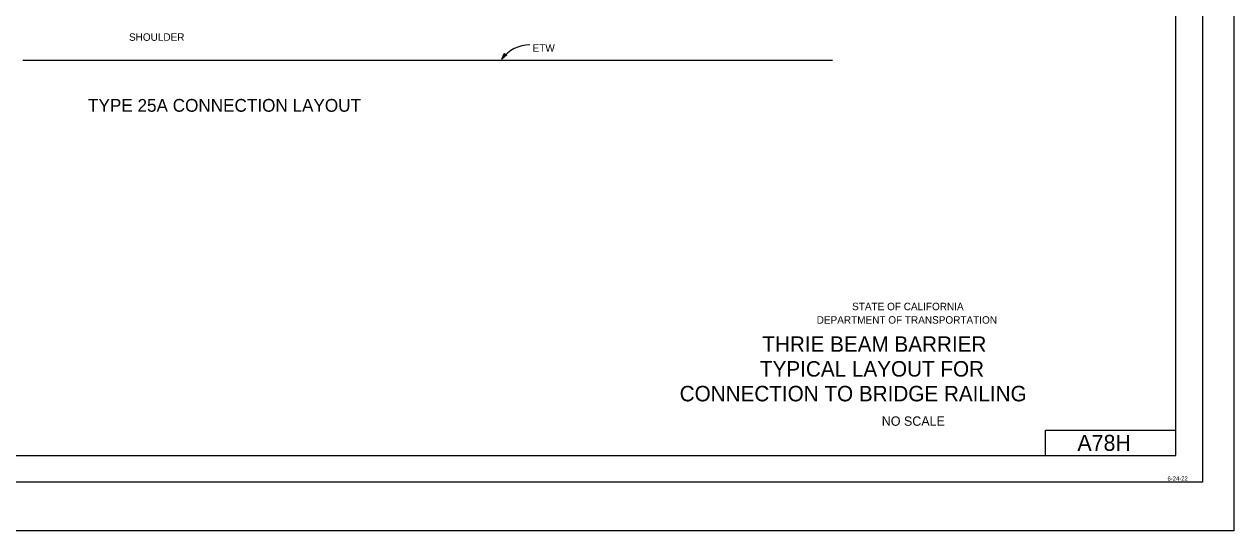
# Model space of a CAD drawing. Extents: x -894 to 866, y -476 to 714.
# Drawn here: x -268 to 866, y -476 to -2 of the extents above; entities that cross this region are included whole.
import ezdxf

# ---------------------------------------------------------------- set-up
doc = ezdxf.new("R2010")
doc.units = 0
for name, color, linetype in [('10 Sheet Format', 7, 'Continuous'), ('56 Stage 3 Anno', 7, 'Continuous'), ('57 Undefined', 7, 'Continuous'), ('60 Nongeo Data', 7, 'Continuous')]:
    doc.layers.add(name, color=color, linetype=linetype)

msp = doc.modelspace()

# ---------------------------------------------------------------- linework, layer by layer
at = {"layer": '10 Sheet Format'}
for p, q in [((836.6, 669), (836.6, -431)), ((811.5, -406), (811.5, 644)), ((689.5, -406), (689.5, -382)), ((689.5, -382), (811.5, -382)), ((-813.5, -406), (811.5, -406)), ((836.6, -431), (-863.4, -431))]:
    msp.add_line(p, q, dxfattribs=at)
for points in [[(-894, 713.6), (866, 713.6), (866, -476.4), (-894, -476.4)], [(-863.4, 669), (836.6, 669), (836.6, -431), (-863.4, -431)]]:
    msp.add_lwpolyline(points, close=True, dxfattribs=at)
at = {"layer": '56 Stage 3 Anno'}
for p, q in [((179.6, -34.3), (182.2, -28.7)), ((184.3, -30.3), (179.6, -34.3)), ((180.4, -33.2), (182.3, -29.1)), ((183.9, -30.3), (180.4, -33.2)), ((181.3, -32.1), (182.5, -29.5)), ((183.4, -30.2), (181.3, -32.1)), ((182.1, -31), (182.6, -29.9)), ((183.1, -30.2), (182.1, -31)), ((182.2, -28.7), (182.2, -28.7)), ((182.2, -28.7), (182.7, -30.1)), ((182.7, -30.1), (184.3, -30.3)), ((184.3, -30.3), (184.3, -30.3)), ((179.6, -34.3), (179.6, -34.3))]:
    msp.add_line(p, q, dxfattribs=at)
msp.add_arc((206, -54.3), 33.2, 89.9495, 142.7409, dxfattribs=at)
at = {"layer": '60 Nongeo Data'}
msp.add_line((-269.3, -35.4), (489.8, -35.4), dxfattribs=at)

# ---------------------------------------------------------------- texts
at = {"layer": '10 Sheet Format'}
for s, height, p in [('STATE OF CALIFORNIA', 7, (508.1, -269.7)), ('DEPARTMENT OF TRANSPORTATION', 7, (474.9, -282.3)), ('THRIE BEAM BARRIER', 14.5, (423.9, -308.7)), ('TYPICAL LAYOUT FOR', 14.5, (421.7, -331.9)), ('CONNECTION TO BRIDGE RAILING', 14.5, (346.4, -355.1)), ('NO SCALE', 8.75, (535.9, -378)), ('A78H', 15, (719.3, -401.5)), ('6-24-22', 4, (803.8, -429.5))]:
    msp.add_text(s, height=height, dxfattribs=at).set_placement(p)
at = {"layer": '57 Undefined'}
for s, height, p in [('SHOULDER', 7, (-169.9, -17.2)), ('ETW', 7, (208.5, -27.5)), ('TYPE 25A CONNECTION LAYOUT', 12, (-208.3, -83.7))]:
    msp.add_text(s, height=height, dxfattribs=at).set_placement(p)

doc.saveas('drawing.dxf')
